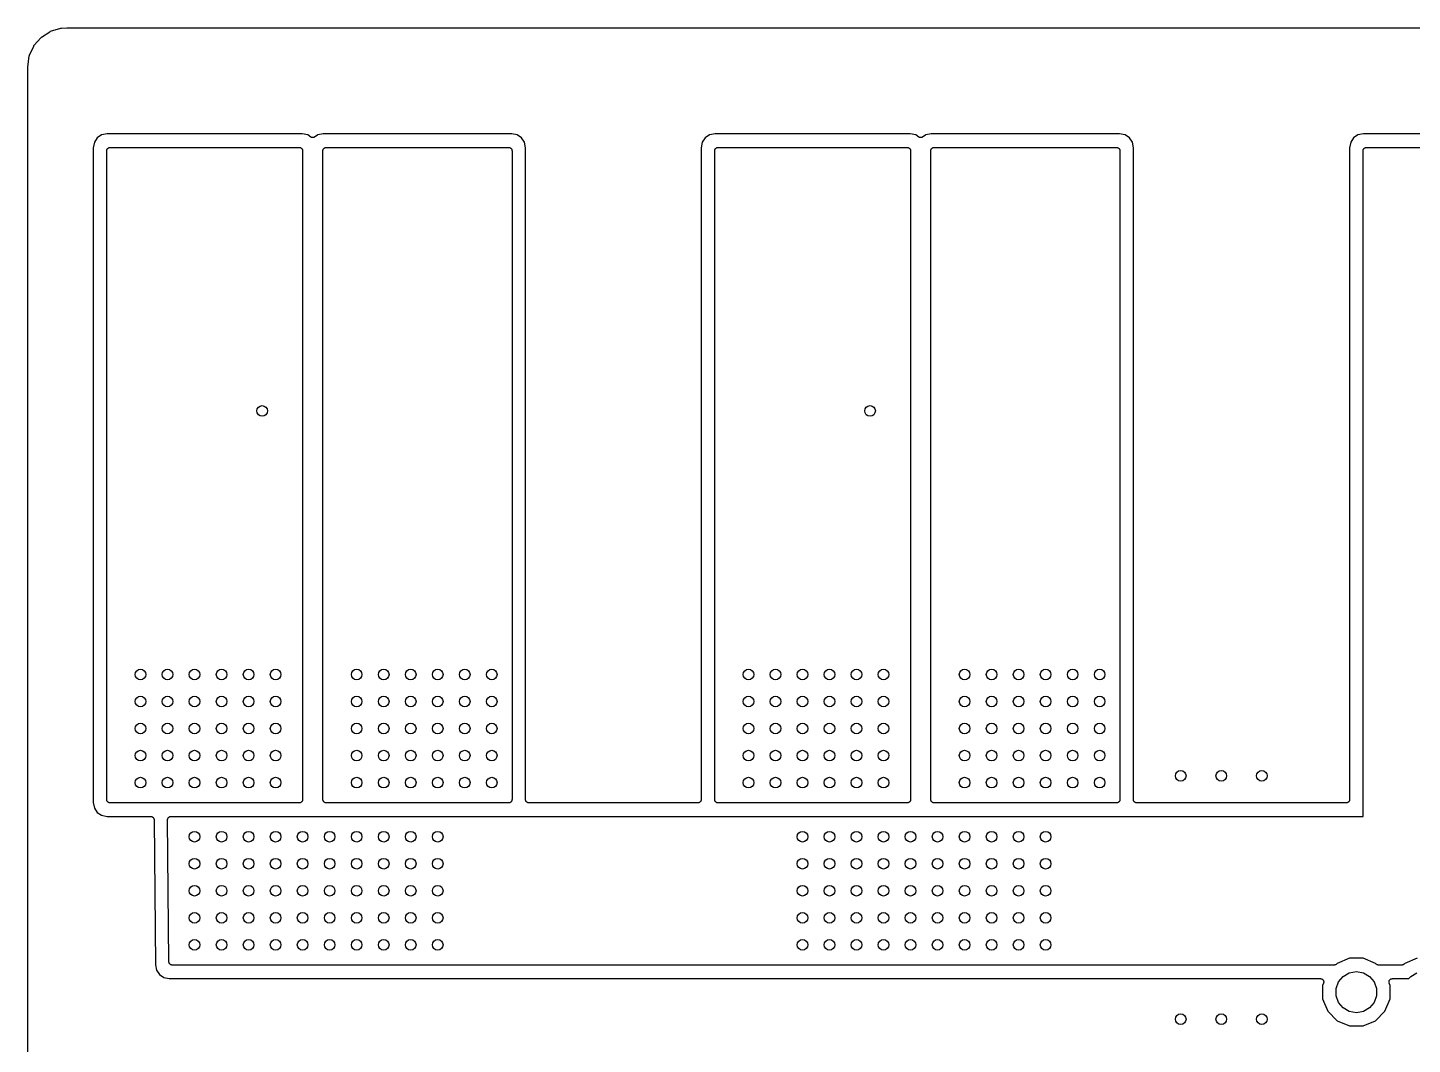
# Model space of a CAD drawing. Extents: x 40 to 163, y -163 to -37.
# Drawn here: x 40 to 92, y -75.6 to -37.4 of the extents above; entities that cross this region are included whole.
import ezdxf

# ---------------------------------------------------------------- set-up
doc = ezdxf.new("R2010")
doc.units = 0
doc.header["$MEASUREMENT"] = 0
doc.layers.add('BLACK', color=7, linetype='CONTINUOUS')

msp = doc.modelspace()

# ---------------------------------------------------------------- linework, layer by layer
at = {"layer": 'BLACK', "linetype": 'CONTINUOUS'}
for p, q in [((40.8141, -37.5468), (41.1948, -37.433)), ((41.1948, -37.433), (41.2084, -37.4314)), ((41.2084, -37.4314), (41.2218, -37.428)), ((41.2218, -37.428), (41.4189, -37.4133)), ((41.4189, -37.4133), (41.4237, -37.4138)), ((41.4237, -37.4138), (41.4283, -37.413)), ((41.4283, -37.413), (161.747, -37.413)), ((40.1982, -38.0707), (40.4415, -37.7883)), ((40.4415, -37.7883), (40.4555, -37.7769)), ((40.4555, -37.7769), (40.4686, -37.7647)), ((40.4686, -37.7647), (40.7814, -37.5619)), ((40.7814, -37.5619), (40.798, -37.5549)), ((40.798, -37.5549), (40.8141, -37.5468)), ((39.9543, -38.8946), (40.0144, -38.475)), ((40.0144, -38.475), (40.02, -38.4579)), ((40.02, -38.4579), (40.0245, -38.4404)), ((40.0245, -38.4404), (40.1788, -38.1011)), ((40.1788, -38.1011), (40.189, -38.0862)), ((40.189, -38.0862), (40.1982, -38.0707)), ((39.953, -38.9126), (39.9546, -38.9036)), ((39.953, -92.0914), (39.953, -38.9126)), ((39.9546, -38.9036), (39.9543, -38.8946)), ((42.5685, -41.5525), (42.459, -41.7165)), ((42.7325, -41.443), (42.5685, -41.5525)), ((42.9385, -41.402), (42.7325, -41.443)), ((50.2795, -41.402), (42.9385, -41.402)), ((50.4855, -41.443), (50.2795, -41.402)), ((50.6024, -41.5211), (50.4855, -41.443)), ((50.6101, -41.5245), (50.6024, -41.5211)), ((50.6168, -41.5294), (50.6101, -41.5245)), ((50.6301, -41.5333), (50.6168, -41.5294)), ((50.6428, -41.5389), (50.6301, -41.5333)), ((50.6512, -41.5394), (50.6428, -41.5389)), ((50.6592, -41.5418), (50.6512, -41.5394)), ((50.673, -41.5409), (50.6592, -41.5418)), ((50.6868, -41.5418), (50.673, -41.5409)), ((50.6948, -41.5394), (50.6868, -41.5418)), ((50.7032, -41.5389), (50.6948, -41.5394)), ((50.7159, -41.5333), (50.7032, -41.5389)), ((50.7292, -41.5294), (50.7159, -41.5333)), ((50.7359, -41.5245), (50.7292, -41.5294)), ((50.7436, -41.5211), (50.7359, -41.5245)), ((50.8605, -41.443), (50.7436, -41.5211)), ((51.0665, -41.402), (50.8605, -41.443)), ((58.1535, -41.402), (51.0665, -41.402)), ((58.3595, -41.443), (58.1535, -41.402)), ((58.5235, -41.5525), (58.3595, -41.443)), ((58.633, -41.7165), (58.5235, -41.5525)), ((65.4286, -41.5525), (65.319, -41.7165)), ((65.5925, -41.443), (65.4286, -41.5525)), ((65.7985, -41.402), (65.5925, -41.443)), ((73.1395, -41.402), (65.7985, -41.402)), ((73.3455, -41.443), (73.1395, -41.402)), ((73.4624, -41.5211), (73.3455, -41.443)), ((73.4701, -41.5245), (73.4624, -41.5211)), ((73.4768, -41.5294), (73.4701, -41.5245)), ((73.4901, -41.5333), (73.4768, -41.5294)), ((73.5028, -41.5389), (73.4901, -41.5333)), ((73.5112, -41.5394), (73.5028, -41.5389)), ((73.5192, -41.5418), (73.5112, -41.5394)), ((73.533, -41.5409), (73.5192, -41.5418)), ((73.5468, -41.5418), (73.533, -41.5409)), ((73.5548, -41.5394), (73.5468, -41.5418)), ((73.5632, -41.5389), (73.5548, -41.5394)), ((73.5759, -41.5333), (73.5632, -41.5389)), ((73.5892, -41.5294), (73.5759, -41.5333)), ((73.5959, -41.5245), (73.5892, -41.5294)), ((73.6036, -41.5211), (73.5959, -41.5245)), ((73.7205, -41.443), (73.6036, -41.5211)), ((73.9265, -41.402), (73.7205, -41.443)), ((81.0135, -41.402), (73.9265, -41.402)), ((81.2195, -41.443), (81.0135, -41.402)), ((81.3835, -41.5525), (81.2195, -41.443)), ((81.493, -41.7165), (81.3835, -41.5525)), ((89.8126, -41.5525), (89.703, -41.7165)), ((89.9765, -41.443), (89.8126, -41.5525)), ((90.1825, -41.402), (89.9765, -41.443)), ((97.5235, -41.402), (90.1825, -41.402)), ((42.459, -41.7165), (42.418, -41.9225)), ((42.418, -41.9225), (42.418, -66.5355)), ((42.926, -42.037), (42.9279, -42.0261)), ((42.926, -66.421), (42.926, -42.037)), ((42.9279, -42.0149), (42.9317, -42.0045)), ((42.9279, -42.0261), (42.9279, -42.0149)), ((42.9317, -42.0045), (42.9337, -41.9936)), ((42.9337, -41.9936), (42.9392, -41.9839)), ((42.9392, -41.9839), (42.943, -41.9735)), ((42.943, -41.9735), (42.9502, -41.965)), ((42.9502, -41.965), (42.9557, -41.9554)), ((42.9557, -41.9554), (42.9642, -41.9482)), ((42.9642, -41.9482), (42.9714, -41.9397)), ((42.9714, -41.9397), (42.981, -41.9342)), ((42.981, -41.9342), (42.9895, -41.927)), ((42.9895, -41.927), (42.9999, -41.9232)), ((42.9999, -41.9232), (43.0096, -41.9177)), ((43.0096, -41.9177), (43.0205, -41.9157)), ((43.0205, -41.9157), (43.0309, -41.9119)), ((43.0309, -41.9119), (43.0421, -41.9119)), ((43.0421, -41.9119), (43.053, -41.91)), ((43.053, -41.91), (50.165, -41.91)), ((50.165, -41.91), (50.1759, -41.9119)), ((50.1759, -41.9119), (50.1871, -41.9119)), ((50.1871, -41.9119), (50.1975, -41.9157)), ((50.1975, -41.9157), (50.2084, -41.9177)), ((50.2084, -41.9177), (50.2181, -41.9232)), ((50.2181, -41.9232), (50.2285, -41.927)), ((50.2285, -41.927), (50.237, -41.9342)), ((50.237, -41.9342), (50.2466, -41.9397)), ((50.2466, -41.9397), (50.2538, -41.9482)), ((50.2538, -41.9482), (50.2623, -41.9554)), ((50.2623, -41.9554), (50.2678, -41.965)), ((50.2678, -41.965), (50.275, -41.9735)), ((50.275, -41.9735), (50.2788, -41.9839)), ((50.2788, -41.9839), (50.2843, -41.9936)), ((50.2843, -41.9936), (50.2863, -42.0045)), ((50.2863, -42.0045), (50.2901, -42.0149)), ((50.2901, -42.0149), (50.2901, -42.0261)), ((50.2901, -42.0261), (50.292, -42.037)), ((50.292, -42.037), (50.292, -66.421)), ((51.054, -42.037), (51.0559, -42.0261)), ((51.054, -66.421), (51.054, -42.037)), ((51.0559, -42.0149), (51.0597, -42.0045)), ((51.0559, -42.0261), (51.0559, -42.0149)), ((51.0597, -42.0045), (51.0617, -41.9936)), ((51.0617, -41.9936), (51.0672, -41.9839)), ((51.0672, -41.9839), (51.071, -41.9735)), ((51.071, -41.9735), (51.0782, -41.965)), ((51.0782, -41.965), (51.0837, -41.9554)), ((51.0837, -41.9554), (51.0922, -41.9482)), ((51.0922, -41.9482), (51.0994, -41.9397)), ((51.0994, -41.9397), (51.109, -41.9342)), ((51.109, -41.9342), (51.1175, -41.927)), ((51.1175, -41.927), (51.1279, -41.9232)), ((51.1279, -41.9232), (51.1376, -41.9177)), ((51.1376, -41.9177), (51.1485, -41.9157)), ((51.1485, -41.9157), (51.1589, -41.9119)), ((51.1589, -41.9119), (51.1701, -41.9119)), ((51.1701, -41.9119), (51.181, -41.91)), ((51.181, -41.91), (58.039, -41.91)), ((58.039, -41.91), (58.0499, -41.9119)), ((58.0499, -41.9119), (58.0611, -41.9119)), ((58.0611, -41.9119), (58.0715, -41.9157)), ((58.0715, -41.9157), (58.0824, -41.9177)), ((58.0824, -41.9177), (58.0921, -41.9232)), ((58.0921, -41.9232), (58.1025, -41.927)), ((58.1025, -41.927), (58.111, -41.9342)), ((58.111, -41.9342), (58.1206, -41.9397)), ((58.1206, -41.9397), (58.1278, -41.9482)), ((58.1278, -41.9482), (58.1363, -41.9554)), ((58.1363, -41.9554), (58.1418, -41.965)), ((58.1418, -41.965), (58.149, -41.9735)), ((58.149, -41.9735), (58.1528, -41.9839)), ((58.1528, -41.9839), (58.1583, -41.9936)), ((58.1583, -41.9936), (58.1603, -42.0045)), ((58.1603, -42.0045), (58.1641, -42.0149)), ((58.1641, -42.0149), (58.1641, -42.0261)), ((58.1641, -42.0261), (58.166, -42.037)), ((58.166, -42.037), (58.166, -66.421)), ((58.674, -41.9225), (58.633, -41.7165)), ((58.674, -66.421), (58.674, -41.9225)), ((65.319, -41.7165), (65.278, -41.9225)), ((65.278, -41.9225), (65.278, -66.421)), ((65.786, -42.037), (65.7879, -42.0261)), ((65.786, -66.421), (65.786, -42.037)), ((65.7879, -42.0149), (65.7917, -42.0045)), ((65.7879, -42.0261), (65.7879, -42.0149)), ((65.7917, -42.0045), (65.7937, -41.9936)), ((65.7937, -41.9936), (65.7992, -41.9839)), ((65.7992, -41.9839), (65.803, -41.9735)), ((65.803, -41.9735), (65.8102, -41.965)), ((65.8102, -41.965), (65.8157, -41.9554)), ((65.8157, -41.9554), (65.8242, -41.9482)), ((65.8242, -41.9482), (65.8314, -41.9397)), ((65.8314, -41.9397), (65.841, -41.9342)), ((65.841, -41.9342), (65.8495, -41.927)), ((65.8495, -41.927), (65.8599, -41.9232)), ((65.8599, -41.9232), (65.8696, -41.9177)), ((65.8696, -41.9177), (65.8805, -41.9157)), ((65.8805, -41.9157), (65.8909, -41.9119)), ((65.8909, -41.9119), (65.9021, -41.9119)), ((65.9021, -41.9119), (65.913, -41.91)), ((65.913, -41.91), (73.025, -41.91)), ((73.025, -41.91), (73.0359, -41.9119)), ((73.0359, -41.9119), (73.0471, -41.9119)), ((73.0471, -41.9119), (73.0575, -41.9157)), ((73.0575, -41.9157), (73.0684, -41.9177)), ((73.0684, -41.9177), (73.0781, -41.9232)), ((73.0781, -41.9232), (73.0885, -41.927)), ((73.0885, -41.927), (73.097, -41.9342)), ((73.097, -41.9342), (73.1066, -41.9397)), ((73.1066, -41.9397), (73.1138, -41.9482)), ((73.1138, -41.9482), (73.1223, -41.9554)), ((73.1223, -41.9554), (73.1278, -41.965)), ((73.1278, -41.965), (73.135, -41.9735)), ((73.135, -41.9735), (73.1388, -41.9839)), ((73.1388, -41.9839), (73.1443, -41.9936)), ((73.1443, -41.9936), (73.1463, -42.0045)), ((73.1463, -42.0045), (73.1501, -42.0149)), ((73.1501, -42.0149), (73.1501, -42.0261)), ((73.1501, -42.0261), (73.152, -42.037)), ((73.152, -42.037), (73.152, -66.421)), ((73.914, -42.037), (73.9159, -42.0261)), ((73.914, -66.421), (73.914, -42.037)), ((73.9159, -42.0149), (73.9197, -42.0045)), ((73.9159, -42.0261), (73.9159, -42.0149)), ((73.9197, -42.0045), (73.9217, -41.9936)), ((73.9217, -41.9936), (73.9272, -41.9839)), ((73.9272, -41.9839), (73.931, -41.9735)), ((73.931, -41.9735), (73.9382, -41.965)), ((73.9382, -41.965), (73.9437, -41.9554)), ((73.9437, -41.9554), (73.9522, -41.9482)), ((73.9522, -41.9482), (73.9594, -41.9397)), ((73.9594, -41.9397), (73.969, -41.9342)), ((73.969, -41.9342), (73.9775, -41.927)), ((73.9775, -41.927), (73.9879, -41.9232)), ((73.9879, -41.9232), (73.9976, -41.9177)), ((73.9976, -41.9177), (74.0085, -41.9157)), ((74.0085, -41.9157), (74.0189, -41.9119)), ((74.0189, -41.9119), (74.0301, -41.9119)), ((74.0301, -41.9119), (74.041, -41.91)), ((74.041, -41.91), (80.899, -41.91)), ((80.899, -41.91), (80.9099, -41.9119)), ((80.9099, -41.9119), (80.9211, -41.9119)), ((80.9211, -41.9119), (80.9315, -41.9157)), ((80.9315, -41.9157), (80.9424, -41.9177)), ((80.9424, -41.9177), (80.9521, -41.9232)), ((80.9521, -41.9232), (80.9625, -41.927)), ((80.9625, -41.927), (80.971, -41.9342)), ((80.971, -41.9342), (80.9806, -41.9397)), ((80.9806, -41.9397), (80.9878, -41.9482)), ((80.9878, -41.9482), (80.9963, -41.9554)), ((80.9963, -41.9554), (81.0018, -41.965)), ((81.0018, -41.965), (81.009, -41.9735)), ((81.009, -41.9735), (81.0128, -41.9839)), ((81.0128, -41.9839), (81.0183, -41.9936)), ((81.0183, -41.9936), (81.0203, -42.0045)), ((81.0203, -42.0045), (81.0241, -42.0149)), ((81.0241, -42.0149), (81.0241, -42.0261)), ((81.0241, -42.0261), (81.026, -42.037)), ((81.026, -42.037), (81.026, -66.421)), ((81.534, -41.9225), (81.493, -41.7165)), ((81.534, -66.421), (81.534, -41.9225)), ((89.703, -41.7165), (89.662, -41.9225)), ((89.662, -41.9225), (89.662, -66.421)), ((90.17, -42.037), (90.1719, -42.0261)), ((90.17, -67.0435), (90.17, -42.037)), ((90.1719, -42.0149), (90.1757, -42.0045)), ((90.1719, -42.0261), (90.1719, -42.0149)), ((90.1757, -42.0045), (90.1777, -41.9936)), ((90.1777, -41.9936), (90.1832, -41.9839)), ((90.1832, -41.9839), (90.187, -41.9735)), ((90.187, -41.9735), (90.1942, -41.965)), ((90.1942, -41.965), (90.1997, -41.9554)), ((90.1997, -41.9554), (90.2082, -41.9482)), ((90.2082, -41.9482), (90.2154, -41.9397)), ((90.2154, -41.9397), (90.225, -41.9342)), ((90.225, -41.9342), (90.2335, -41.927)), ((90.2335, -41.927), (90.2439, -41.9232)), ((90.2439, -41.9232), (90.2536, -41.9177)), ((90.2536, -41.9177), (90.2645, -41.9157)), ((90.2645, -41.9157), (90.2749, -41.9119)), ((90.2749, -41.9119), (90.2861, -41.9119)), ((90.2861, -41.9119), (90.297, -41.91)), ((90.297, -41.91), (97.409, -41.91)), ((42.418, -66.5355), (42.459, -66.7415)), ((42.9279, -66.4319), (42.926, -66.421)), ((42.9279, -66.4431), (42.9279, -66.4319)), ((42.9317, -66.4535), (42.9279, -66.4431)), ((42.9337, -66.4644), (42.9317, -66.4535)), ((42.9392, -66.4741), (42.9337, -66.4644)), ((42.943, -66.4845), (42.9392, -66.4741)), ((42.9502, -66.493), (42.943, -66.4845)), ((42.9557, -66.5026), (42.9502, -66.493)), ((42.9642, -66.5098), (42.9557, -66.5026)), ((42.9714, -66.5183), (42.9642, -66.5098)), ((42.981, -66.5238), (42.9714, -66.5183)), ((42.9895, -66.531), (42.981, -66.5238)), ((42.9999, -66.5348), (42.9895, -66.531)), ((43.0096, -66.5403), (42.9999, -66.5348)), ((43.0205, -66.5423), (43.0096, -66.5403)), ((43.0309, -66.5461), (43.0205, -66.5423)), ((43.0421, -66.5461), (43.0309, -66.5461)), ((43.053, -66.548), (43.0421, -66.5461)), ((50.165, -66.548), (43.053, -66.548)), ((50.1759, -66.5461), (50.165, -66.548)), ((50.1871, -66.5461), (50.1759, -66.5461)), ((50.1975, -66.5423), (50.1871, -66.5461)), ((50.2084, -66.5403), (50.1975, -66.5423)), ((50.2181, -66.5348), (50.2084, -66.5403)), ((50.2285, -66.531), (50.2181, -66.5348)), ((50.237, -66.5238), (50.2285, -66.531)), ((50.2466, -66.5183), (50.237, -66.5238)), ((50.2538, -66.5098), (50.2466, -66.5183)), ((50.2623, -66.5026), (50.2538, -66.5098)), ((50.2678, -66.493), (50.2623, -66.5026)), ((50.275, -66.4845), (50.2678, -66.493)), ((50.2788, -66.4741), (50.275, -66.4845)), ((50.2843, -66.4644), (50.2788, -66.4741)), ((50.2863, -66.4535), (50.2843, -66.4644)), ((50.2901, -66.4431), (50.2863, -66.4535)), ((50.292, -66.421), (50.2901, -66.4319)), ((50.2901, -66.4319), (50.2901, -66.4431)), ((51.0559, -66.4319), (51.054, -66.421)), ((51.0559, -66.4431), (51.0559, -66.4319)), ((51.0597, -66.4535), (51.0559, -66.4431)), ((51.0617, -66.4644), (51.0597, -66.4535)), ((51.0672, -66.4741), (51.0617, -66.4644)), ((51.071, -66.4845), (51.0672, -66.4741)), ((51.0782, -66.493), (51.071, -66.4845)), ((51.0837, -66.5026), (51.0782, -66.493)), ((51.0922, -66.5098), (51.0837, -66.5026)), ((51.0994, -66.5183), (51.0922, -66.5098)), ((51.109, -66.5238), (51.0994, -66.5183)), ((51.1175, -66.531), (51.109, -66.5238)), ((51.1279, -66.5348), (51.1175, -66.531)), ((51.1376, -66.5403), (51.1279, -66.5348)), ((51.1485, -66.5423), (51.1376, -66.5403)), ((51.1589, -66.5461), (51.1485, -66.5423)), ((51.1701, -66.5461), (51.1589, -66.5461)), ((51.181, -66.548), (51.1701, -66.5461)), ((58.039, -66.548), (51.181, -66.548)), ((58.0499, -66.5461), (58.039, -66.548)), ((58.0611, -66.5461), (58.0499, -66.5461)), ((58.0715, -66.5423), (58.0611, -66.5461)), ((58.0824, -66.5403), (58.0715, -66.5423)), ((58.0921, -66.5348), (58.0824, -66.5403)), ((58.1025, -66.531), (58.0921, -66.5348)), ((58.111, -66.5238), (58.1025, -66.531)), ((58.1206, -66.5183), (58.111, -66.5238)), ((58.1278, -66.5098), (58.1206, -66.5183)), ((58.1363, -66.5026), (58.1278, -66.5098)), ((58.1418, -66.493), (58.1363, -66.5026)), ((58.149, -66.4845), (58.1418, -66.493)), ((58.1528, -66.4741), (58.149, -66.4845)), ((58.1583, -66.4644), (58.1528, -66.4741)), ((58.1603, -66.4535), (58.1583, -66.4644)), ((58.1641, -66.4431), (58.1603, -66.4535)), ((58.166, -66.421), (58.1641, -66.4319)), ((58.1641, -66.4319), (58.1641, -66.4431)), ((58.6759, -66.4319), (58.674, -66.421)), ((58.6759, -66.4431), (58.6759, -66.4319)), ((58.6797, -66.4535), (58.6759, -66.4431)), ((58.6817, -66.4644), (58.6797, -66.4535)), ((58.6872, -66.4741), (58.6817, -66.4644)), ((58.691, -66.4845), (58.6872, -66.4741)), ((58.6982, -66.493), (58.691, -66.4845)), ((58.7037, -66.5026), (58.6982, -66.493)), ((58.7122, -66.5098), (58.7037, -66.5026)), ((58.7194, -66.5183), (58.7122, -66.5098)), ((58.729, -66.5238), (58.7194, -66.5183)), ((58.7375, -66.531), (58.729, -66.5238)), ((58.7479, -66.5348), (58.7375, -66.531)), ((58.7576, -66.5403), (58.7479, -66.5348)), ((58.7685, -66.5423), (58.7576, -66.5403)), ((58.7789, -66.5461), (58.7685, -66.5423)), ((58.7901, -66.5461), (58.7789, -66.5461)), ((58.801, -66.548), (58.7901, -66.5461)), ((65.151, -66.548), (58.801, -66.548)), ((65.1619, -66.5461), (65.151, -66.548)), ((65.1731, -66.5461), (65.1619, -66.5461)), ((65.1835, -66.5423), (65.1731, -66.5461)), ((65.1944, -66.5403), (65.1835, -66.5423)), ((65.2041, -66.5348), (65.1944, -66.5403)), ((65.2145, -66.531), (65.2041, -66.5348)), ((65.223, -66.5238), (65.2145, -66.531)), ((65.2326, -66.5183), (65.223, -66.5238)), ((65.2398, -66.5098), (65.2326, -66.5183)), ((65.2483, -66.5026), (65.2398, -66.5098)), ((65.2538, -66.493), (65.2483, -66.5026)), ((65.261, -66.4845), (65.2538, -66.493)), ((65.2648, -66.4741), (65.261, -66.4845)), ((65.2703, -66.4644), (65.2648, -66.4741)), ((65.2723, -66.4535), (65.2703, -66.4644)), ((65.2761, -66.4431), (65.2723, -66.4535)), ((65.278, -66.421), (65.2761, -66.4319)), ((65.2761, -66.4319), (65.2761, -66.4431)), ((65.7879, -66.4319), (65.786, -66.421)), ((65.7879, -66.4431), (65.7879, -66.4319)), ((65.7917, -66.4535), (65.7879, -66.4431)), ((65.7937, -66.4644), (65.7917, -66.4535)), ((65.7992, -66.4741), (65.7937, -66.4644)), ((65.803, -66.4845), (65.7992, -66.4741)), ((65.8102, -66.493), (65.803, -66.4845)), ((65.8157, -66.5026), (65.8102, -66.493)), ((65.8242, -66.5098), (65.8157, -66.5026)), ((65.8314, -66.5183), (65.8242, -66.5098)), ((65.841, -66.5238), (65.8314, -66.5183)), ((65.8495, -66.531), (65.841, -66.5238)), ((65.8599, -66.5348), (65.8495, -66.531)), ((65.8696, -66.5403), (65.8599, -66.5348)), ((65.8805, -66.5423), (65.8696, -66.5403)), ((65.8909, -66.5461), (65.8805, -66.5423)), ((65.9021, -66.5461), (65.8909, -66.5461)), ((65.913, -66.548), (65.9021, -66.5461)), ((73.025, -66.548), (65.913, -66.548)), ((73.0359, -66.5461), (73.025, -66.548)), ((73.0471, -66.5461), (73.0359, -66.5461)), ((73.0575, -66.5423), (73.0471, -66.5461)), ((73.0684, -66.5403), (73.0575, -66.5423)), ((73.0781, -66.5348), (73.0684, -66.5403)), ((73.0885, -66.531), (73.0781, -66.5348)), ((73.097, -66.5238), (73.0885, -66.531)), ((73.1066, -66.5183), (73.097, -66.5238)), ((73.1138, -66.5098), (73.1066, -66.5183)), ((73.1223, -66.5026), (73.1138, -66.5098)), ((73.1278, -66.493), (73.1223, -66.5026)), ((73.135, -66.4845), (73.1278, -66.493)), ((73.1388, -66.4741), (73.135, -66.4845)), ((73.1443, -66.4644), (73.1388, -66.4741)), ((73.1463, -66.4535), (73.1443, -66.4644)), ((73.1501, -66.4431), (73.1463, -66.4535)), ((73.152, -66.421), (73.1501, -66.4319)), ((73.1501, -66.4319), (73.1501, -66.4431)), ((73.9159, -66.4319), (73.914, -66.421)), ((73.9159, -66.4431), (73.9159, -66.4319)), ((73.9197, -66.4535), (73.9159, -66.4431)), ((73.9217, -66.4644), (73.9197, -66.4535)), ((73.9272, -66.4741), (73.9217, -66.4644)), ((73.931, -66.4845), (73.9272, -66.4741)), ((73.9382, -66.493), (73.931, -66.4845)), ((73.9437, -66.5026), (73.9382, -66.493)), ((73.9522, -66.5098), (73.9437, -66.5026)), ((73.9594, -66.5183), (73.9522, -66.5098)), ((73.969, -66.5238), (73.9594, -66.5183)), ((73.9775, -66.531), (73.969, -66.5238)), ((73.9879, -66.5348), (73.9775, -66.531)), ((73.9976, -66.5403), (73.9879, -66.5348)), ((74.0085, -66.5423), (73.9976, -66.5403)), ((74.0189, -66.5461), (74.0085, -66.5423)), ((74.0301, -66.5461), (74.0189, -66.5461)), ((74.041, -66.548), (74.0301, -66.5461)), ((80.899, -66.548), (74.041, -66.548)), ((80.9099, -66.5461), (80.899, -66.548)), ((80.9211, -66.5461), (80.9099, -66.5461)), ((80.9315, -66.5423), (80.9211, -66.5461)), ((80.9424, -66.5403), (80.9315, -66.5423)), ((80.9521, -66.5348), (80.9424, -66.5403)), ((80.9625, -66.531), (80.9521, -66.5348)), ((80.971, -66.5238), (80.9625, -66.531)), ((80.9806, -66.5183), (80.971, -66.5238)), ((80.9878, -66.5098), (80.9806, -66.5183)), ((80.9963, -66.5026), (80.9878, -66.5098)), ((81.0018, -66.493), (80.9963, -66.5026)), ((81.009, -66.4845), (81.0018, -66.493)), ((81.0128, -66.4741), (81.009, -66.4845)), ((81.0183, -66.4644), (81.0128, -66.4741)), ((81.0203, -66.4535), (81.0183, -66.4644)), ((81.0241, -66.4431), (81.0203, -66.4535)), ((81.026, -66.421), (81.0241, -66.4319)), ((81.0241, -66.4319), (81.0241, -66.4431)), ((81.5359, -66.4319), (81.534, -66.421)), ((81.5359, -66.4431), (81.5359, -66.4319)), ((81.5397, -66.4535), (81.5359, -66.4431)), ((81.5417, -66.4644), (81.5397, -66.4535)), ((81.5472, -66.4741), (81.5417, -66.4644)), ((81.551, -66.4845), (81.5472, -66.4741)), ((81.5582, -66.493), (81.551, -66.4845)), ((81.5637, -66.5026), (81.5582, -66.493)), ((81.5722, -66.5098), (81.5637, -66.5026)), ((81.5794, -66.5183), (81.5722, -66.5098)), ((81.589, -66.5238), (81.5794, -66.5183)), ((81.5975, -66.531), (81.589, -66.5238)), ((81.6079, -66.5348), (81.5975, -66.531)), ((81.6176, -66.5403), (81.6079, -66.5348)), ((81.6285, -66.5423), (81.6176, -66.5403)), ((81.6389, -66.5461), (81.6285, -66.5423)), ((81.6501, -66.5461), (81.6389, -66.5461)), ((81.661, -66.548), (81.6501, -66.5461)), ((89.535, -66.548), (81.661, -66.548)), ((89.5459, -66.5461), (89.535, -66.548)), ((89.5571, -66.5461), (89.5459, -66.5461)), ((89.5675, -66.5423), (89.5571, -66.5461)), ((89.5784, -66.5403), (89.5675, -66.5423)), ((89.5881, -66.5348), (89.5784, -66.5403)), ((89.5985, -66.531), (89.5881, -66.5348)), ((89.607, -66.5238), (89.5985, -66.531)), ((89.6166, -66.5183), (89.607, -66.5238)), ((89.6238, -66.5098), (89.6166, -66.5183)), ((89.6323, -66.5026), (89.6238, -66.5098)), ((89.6378, -66.493), (89.6323, -66.5026)), ((89.645, -66.4845), (89.6378, -66.493)), ((89.6488, -66.4741), (89.645, -66.4845)), ((89.6543, -66.4644), (89.6488, -66.4741)), ((89.6563, -66.4535), (89.6543, -66.4644)), ((89.6601, -66.4431), (89.6563, -66.4535)), ((89.662, -66.421), (89.6601, -66.4319)), ((89.6601, -66.4319), (89.6601, -66.4431)), ((42.459, -66.7415), (42.5685, -66.9055)), ((42.5685, -66.9055), (42.7325, -67.015)), ((42.7325, -67.015), (42.9385, -67.056)), ((42.9385, -67.056), (44.5781, -67.056)), ((44.5781, -67.056), (44.5885, -67.0578)), ((44.5885, -67.0578), (44.599, -67.0577)), ((44.599, -67.0577), (44.6101, -67.0616)), ((44.6101, -67.0616), (44.6216, -67.0637)), ((44.6216, -67.0637), (44.6307, -67.0689)), ((44.6307, -67.0689), (44.6406, -67.0724)), ((44.6406, -67.0724), (44.6496, -67.0799)), ((44.6496, -67.0799), (44.6598, -67.0857)), ((44.6598, -67.0857), (44.6665, -67.0938)), ((44.6665, -67.0938), (44.6747, -67.1005)), ((44.6747, -67.1005), (44.6806, -67.1106)), ((44.6806, -67.1106), (44.6881, -67.1195)), ((44.6881, -67.1195), (44.6917, -67.1294)), ((44.6917, -67.1294), (44.6971, -67.1385)), ((44.6971, -67.1385), (44.6992, -67.15)), ((44.6992, -67.15), (44.7032, -67.1609)), ((44.7032, -67.1609), (44.7032, -67.1715)), ((45.2151, -67.1609), (45.2187, -67.151)), ((45.2151, -67.1726), (45.2151, -67.1609)), ((45.2187, -67.151), (45.2204, -67.1406)), ((45.2204, -67.1406), (45.2262, -67.1305)), ((45.2262, -67.1305), (45.2302, -67.1195)), ((45.2302, -67.1195), (45.2369, -67.1114)), ((45.2369, -67.1114), (45.2421, -67.1023)), ((45.2421, -67.1023), (45.251, -67.0947)), ((45.251, -67.0947), (45.2585, -67.0857)), ((45.2585, -67.0857), (45.2677, -67.0804)), ((45.2677, -67.0804), (45.2757, -67.0736)), ((45.2757, -67.0736), (45.2866, -67.0695)), ((45.2866, -67.0695), (45.2967, -67.0637)), ((45.2967, -67.0637), (45.3071, -67.0618)), ((45.3071, -67.0618), (45.317, -67.0581)), ((45.317, -67.0581), (45.3287, -67.058)), ((45.3287, -67.058), (45.3402, -67.056)), ((45.3402, -67.056), (90.1575, -67.056)), ((90.1575, -67.056), (90.1679, -67.0539)), ((90.1679, -67.0539), (90.17, -67.0435)), ((44.7032, -67.1715), (44.7051, -67.1818)), ((44.7051, -67.1818), (44.7546, -72.6364)), ((45.2132, -67.1842), (45.2151, -67.1726)), ((45.2616, -72.5182), (45.2132, -67.1842)), ((44.7546, -72.6364), (44.7955, -72.8372)), ((44.7955, -72.8372), (44.9053, -73.0015)), ((45.2635, -72.5285), (45.2616, -72.5182)), ((45.2635, -72.5391), (45.2635, -72.5285)), ((45.2675, -72.55), (45.2635, -72.5391)), ((45.2696, -72.5615), (45.2675, -72.55)), ((45.275, -72.5706), (45.2696, -72.5615)), ((45.2786, -72.5805), (45.275, -72.5706)), ((45.2861, -72.5894), (45.2786, -72.5805)), ((45.292, -72.5995), (45.2861, -72.5894)), ((45.3002, -72.6062), (45.292, -72.5995)), ((45.3069, -72.6143), (45.3002, -72.6062)), ((45.317, -72.6201), (45.3069, -72.6143)), ((45.3261, -72.6276), (45.317, -72.6201)), ((45.336, -72.6311), (45.3261, -72.6276)), ((45.3451, -72.6363), (45.336, -72.6311)), ((45.3566, -72.6384), (45.3451, -72.6363)), ((45.3676, -72.6423), (45.3566, -72.6384)), ((45.3782, -72.6422), (45.3676, -72.6423)), ((45.3886, -72.644), (45.3782, -72.6422)), ((89.0833, -72.644), (45.3886, -72.644)), ((89.0888, -72.643), (89.0833, -72.644)), ((89.0944, -72.6435), (89.0888, -72.643)), ((89.1104, -72.6392), (89.0944, -72.6435)), ((89.1268, -72.6363), (89.1104, -72.6392)), ((89.1316, -72.6335), (89.1268, -72.6363)), ((89.137, -72.6321), (89.1316, -72.6335)), ((89.1506, -72.6226), (89.137, -72.6321)), ((89.165, -72.6143), (89.1506, -72.6226)), ((89.1686, -72.61), (89.165, -72.6143)), ((89.1731, -72.6068), (89.1686, -72.61)), ((89.1966, -72.5833), (89.1731, -72.6068)), ((89.6634, -72.39), (89.1966, -72.5833)), ((89.6514, -72.9329), (89.916, -72.8862)), ((90.1686, -72.39), (89.6634, -72.39)), ((89.916, -72.8862), (90.1806, -72.9329)), ((90.6354, -72.5833), (90.1686, -72.39)), ((90.6589, -72.6068), (90.6354, -72.5833)), ((90.6634, -72.61), (90.6589, -72.6068)), ((90.667, -72.6143), (90.6634, -72.61)), ((90.6814, -72.6226), (90.667, -72.6143)), ((90.695, -72.6321), (90.6814, -72.6226)), ((90.7004, -72.6335), (90.695, -72.6321)), ((90.7052, -72.6363), (90.7004, -72.6335)), ((90.7216, -72.6392), (90.7052, -72.6363)), ((90.7376, -72.6435), (90.7216, -72.6392)), ((90.7432, -72.643), (90.7376, -72.6435)), ((90.7487, -72.644), (90.7432, -72.643)), ((91.6233, -72.644), (90.7487, -72.644)), ((91.6288, -72.643), (91.6233, -72.644)), ((91.6344, -72.6435), (91.6288, -72.643)), ((91.6504, -72.6392), (91.6344, -72.6435)), ((91.6668, -72.6363), (91.6504, -72.6392)), ((91.6716, -72.6335), (91.6668, -72.6363)), ((91.677, -72.6321), (91.6716, -72.6335)), ((91.6906, -72.6226), (91.677, -72.6321)), ((91.705, -72.6143), (91.6906, -72.6226)), ((91.7086, -72.61), (91.705, -72.6143)), ((91.7131, -72.6068), (91.7086, -72.61)), ((91.7366, -72.5833), (91.7131, -72.6068)), ((92.2034, -72.39), (91.7366, -72.5833)), ((44.9053, -73.0015), (45.0693, -73.111)), ((45.0693, -73.111), (45.2752, -73.152)), ((45.2752, -73.152), (88.5617, -73.152)), ((88.5617, -73.152), (88.5754, -73.1544)), ((88.5754, -73.1544), (88.5892, -73.155)), ((88.5892, -73.155), (88.5969, -73.1582)), ((88.5969, -73.1582), (88.6051, -73.1597)), ((88.6051, -73.1597), (88.6171, -73.1666)), ((88.6171, -73.1666), (88.6299, -73.1719)), ((88.6299, -73.1719), (88.6361, -73.1775)), ((88.6361, -73.1775), (88.6433, -73.1817)), ((88.6433, -73.1817), (88.6523, -73.1923)), ((88.679, -73.3276), (88.646, -73.4074)), ((88.646, -73.4074), (88.646, -73.9126)), ((88.6523, -73.1923), (88.6625, -73.2017)), ((88.6625, -73.2017), (88.6663, -73.2091)), ((88.6663, -73.2091), (88.6717, -73.2155)), ((88.6717, -73.2155), (88.6764, -73.2285)), ((88.6764, -73.2285), (88.6828, -73.2408)), ((88.682, -73.3141), (88.679, -73.3276)), ((88.6868, -73.3011), (88.682, -73.3141)), ((88.6828, -73.2408), (88.6839, -73.2491)), ((88.6839, -73.2491), (88.6868, -73.2569)), ((88.6868, -73.2569), (88.6868, -73.2708)), ((88.6868, -73.2708), (88.6886, -73.2845)), ((88.6886, -73.2845), (88.6868, -73.2927)), ((88.6868, -73.2927), (88.6868, -73.3011)), ((89.154, -73.5256), (89.2459, -73.2731)), ((89.2459, -73.2731), (89.4186, -73.0673)), ((89.4186, -73.0673), (89.6514, -72.9329)), ((90.1806, -72.9329), (90.4134, -73.0673)), ((90.4134, -73.0673), (90.5861, -73.2731)), ((90.5861, -73.2731), (90.678, -73.5256)), ((91.1434, -73.2845), (91.1452, -73.2708)), ((91.1452, -73.2927), (91.1434, -73.2845)), ((91.1452, -73.2569), (91.1481, -73.2491)), ((91.1452, -73.2708), (91.1452, -73.2569)), ((91.1452, -73.3011), (91.1452, -73.2927)), ((91.15, -73.3141), (91.1452, -73.3011)), ((91.1481, -73.2491), (91.1492, -73.2408)), ((91.1492, -73.2408), (91.1556, -73.2285)), ((91.153, -73.3276), (91.15, -73.3141)), ((91.186, -73.4074), (91.153, -73.3276)), ((91.1556, -73.2285), (91.1603, -73.2155)), ((91.1603, -73.2155), (91.1657, -73.2091)), ((91.1657, -73.2091), (91.1695, -73.2017)), ((91.1695, -73.2017), (91.1797, -73.1923)), ((91.1797, -73.1923), (91.1887, -73.1817)), ((91.186, -73.9126), (91.186, -73.4074)), ((91.1887, -73.1817), (91.1959, -73.1775)), ((91.1959, -73.1775), (91.202, -73.1719)), ((91.202, -73.1719), (91.2149, -73.1666)), ((91.2149, -73.1666), (91.2268, -73.1597)), ((91.2268, -73.1597), (91.2351, -73.1582)), ((91.2351, -73.1582), (91.2428, -73.155)), ((91.2428, -73.155), (91.2566, -73.1544)), ((91.2566, -73.1544), (91.2703, -73.152)), ((91.2703, -73.152), (91.8875, -73.152)), ((91.8875, -73.152), (91.9586, -73.0673)), ((91.9586, -73.0673), (92.1914, -72.9329)), ((88.646, -73.9126), (88.8393, -74.3794)), ((89.154, -73.7944), (89.154, -73.5256)), ((89.2459, -74.0469), (89.154, -73.7944)), ((90.678, -73.7944), (90.5861, -74.0469)), ((90.678, -73.5256), (90.678, -73.7944)), ((90.9927, -74.3794), (91.186, -73.9126)), ((88.8393, -74.3794), (89.1966, -74.7367)), ((89.4186, -74.2527), (89.2459, -74.0469)), ((89.6514, -74.3871), (89.4186, -74.2527)), ((89.916, -74.4338), (89.6514, -74.3871)), ((90.1806, -74.3871), (89.916, -74.4338)), ((90.4134, -74.2527), (90.1806, -74.3871)), ((90.5861, -74.0469), (90.4134, -74.2527)), ((90.6354, -74.7367), (90.9927, -74.3794)), ((89.1966, -74.7367), (89.6634, -74.93)), ((89.6634, -74.93), (90.1686, -74.93)), ((90.1686, -74.93), (90.6354, -74.7367))]:
    msp.add_line(p, q, dxfattribs=at)
at = {"layer": 'BLACK'}
for centre in [(48.768, -51.816), (71.628, -51.816), (44.196, -61.722), (45.212, -61.722), (46.228, -61.722), (47.244, -61.722), (48.26, -61.722), (49.276, -61.722), (52.324, -61.722), (53.34, -61.722), (54.356, -61.722), (55.372, -61.722), (56.388, -61.722), (57.404, -61.722), (67.056, -61.722), (68.072, -61.722), (69.088, -61.722), (70.104, -61.722), (71.12, -61.722), (72.136, -61.722), (75.184, -61.722), (76.2, -61.722), (77.216, -61.722), (78.232, -61.722), (79.248, -61.722), (80.264, -61.722), (44.196, -62.738), (45.212, -62.738), (46.228, -62.738), (47.244, -62.738), (48.26, -62.738), (49.276, -62.738), (52.324, -62.738), (53.34, -62.738), (54.356, -62.738), (55.372, -62.738), (56.388, -62.738), (57.404, -62.738), (67.056, -62.738), (68.072, -62.738), (69.088, -62.738), (70.104, -62.738), (71.12, -62.738), (72.136, -62.738), (75.184, -62.738), (76.2, -62.738), (77.216, -62.738), (78.232, -62.738), (79.248, -62.738), (80.264, -62.738), (44.196, -63.754), (45.212, -63.754), (46.228, -63.754), (47.244, -63.754), (48.26, -63.754), (49.276, -63.754), (52.324, -63.754), (53.34, -63.754), (54.356, -63.754), (55.372, -63.754), (56.388, -63.754), (57.404, -63.754), (67.056, -63.754), (68.072, -63.754), (69.088, -63.754), (70.104, -63.754), (71.12, -63.754), (72.136, -63.754), (75.184, -63.754), (76.2, -63.754), (77.216, -63.754), (78.232, -63.754), (79.248, -63.754), (80.264, -63.754), (44.196, -64.77), (45.212, -64.77), (46.228, -64.77), (47.244, -64.77), (48.26, -64.77), (49.276, -64.77), (52.324, -64.77), (53.34, -64.77), (54.356, -64.77), (55.372, -64.77), (56.388, -64.77), (57.404, -64.77), (67.056, -64.77), (68.072, -64.77), (69.088, -64.77), (70.104, -64.77), (71.12, -64.77), (72.136, -64.77), (75.184, -64.77), (76.2, -64.77), (77.216, -64.77), (78.232, -64.77), (79.248, -64.77), (80.264, -64.77), (44.196, -65.786), (45.212, -65.786), (46.228, -65.786), (47.244, -65.786), (48.26, -65.786), (49.276, -65.786), (52.324, -65.786), (53.34, -65.786), (54.356, -65.786), (55.372, -65.786), (56.388, -65.786), (57.404, -65.786), (67.056, -65.786), (68.072, -65.786), (69.088, -65.786), (70.104, -65.786), (71.12, -65.786), (72.136, -65.786), (75.184, -65.786), (76.2, -65.786), (77.216, -65.786), (78.232, -65.786), (79.248, -65.786), (80.264, -65.786), (83.312, -65.532), (84.836, -65.532), (86.36, -65.532), (46.228, -67.818), (47.244, -67.818), (48.26, -67.818), (49.276, -67.818), (50.292, -67.818), (51.308, -67.818), (52.324, -67.818), (53.34, -67.818), (54.356, -67.818), (55.372, -67.818), (69.088, -67.818), (70.104, -67.818), (71.12, -67.818), (72.136, -67.818), (73.152, -67.818), (74.168, -67.818), (75.184, -67.818), (76.2, -67.818), (77.216, -67.818), (78.232, -67.818), (46.228, -68.834), (47.244, -68.834), (48.26, -68.834), (49.276, -68.834), (50.292, -68.834), (51.308, -68.834), (52.324, -68.834), (53.34, -68.834), (54.356, -68.834), (55.372, -68.834), (69.088, -68.834), (70.104, -68.834), (71.12, -68.834), (72.136, -68.834), (73.152, -68.834), (74.168, -68.834), (75.184, -68.834), (76.2, -68.834), (77.216, -68.834), (78.232, -68.834), (46.228, -69.85), (47.244, -69.85), (48.26, -69.85), (49.276, -69.85), (50.292, -69.85), (51.308, -69.85), (52.324, -69.85), (53.34, -69.85), (54.356, -69.85), (55.372, -69.85), (69.088, -69.85), (70.104, -69.85), (71.12, -69.85), (72.136, -69.85), (73.152, -69.85), (74.168, -69.85), (75.184, -69.85), (76.2, -69.85), (77.216, -69.85), (78.232, -69.85), (46.228, -70.866), (47.244, -70.866), (48.26, -70.866), (49.276, -70.866), (50.292, -70.866), (51.308, -70.866), (52.324, -70.866), (53.34, -70.866), (54.356, -70.866), (55.372, -70.866), (69.088, -70.866), (70.104, -70.866), (71.12, -70.866), (72.136, -70.866), (73.152, -70.866), (74.168, -70.866), (75.184, -70.866), (76.2, -70.866), (77.216, -70.866), (78.232, -70.866), (46.228, -71.882), (47.244, -71.882), (48.26, -71.882), (49.276, -71.882), (50.292, -71.882), (51.308, -71.882), (52.324, -71.882), (53.34, -71.882), (54.356, -71.882), (55.372, -71.882), (69.088, -71.882), (70.104, -71.882), (71.12, -71.882), (72.136, -71.882), (73.152, -71.882), (74.168, -71.882), (75.184, -71.882), (76.2, -71.882), (77.216, -71.882), (78.232, -71.882), (83.312, -74.676), (84.836, -74.676), (86.36, -74.676)]:
    msp.add_circle(centre, 0.2, dxfattribs=at)

doc.saveas('drawing.dxf')
